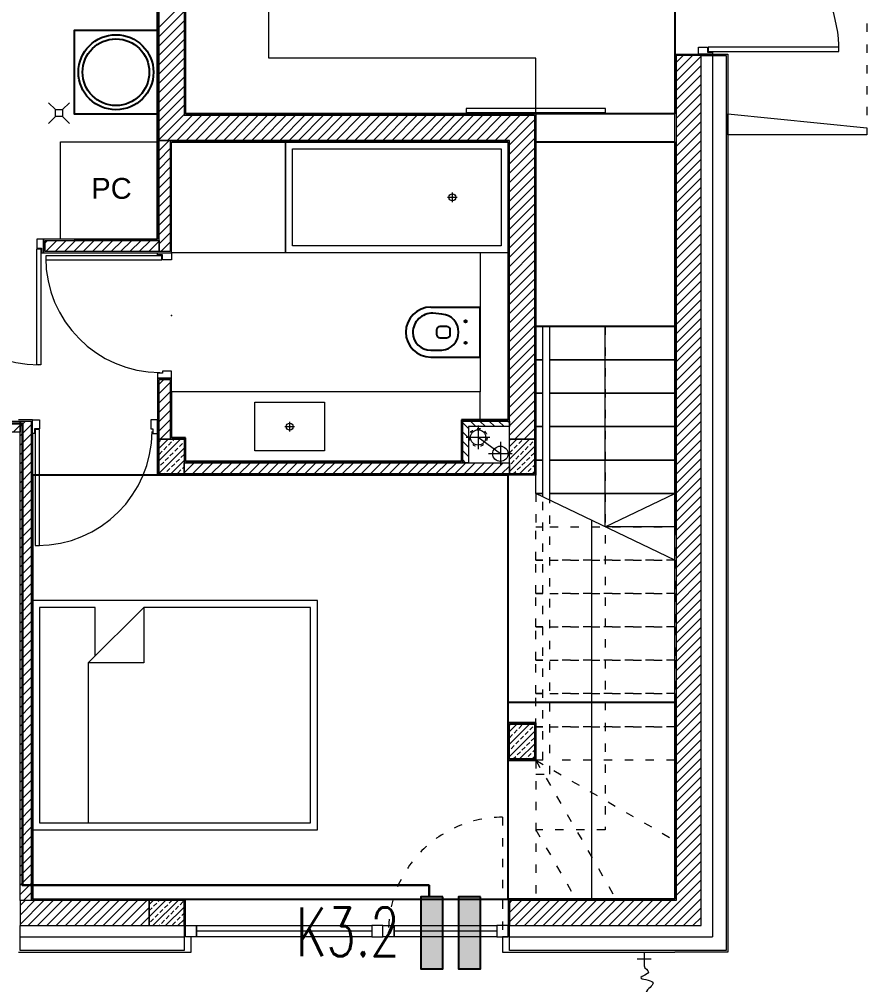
# Model space of a CAD drawing. Header units: millimetres. Extents: x 1780 to 154263, y -7240 to 17216.
# Drawn here: x 95190 to 95800, y 3496 to 4191 of the extents above; entities that cross this region are included whole.
import ezdxf

# ---------------------------------------------------------------- set-up
doc = ezdxf.new("R2010")
doc.units = ezdxf.units.MM
doc.linetypes.add('ACAD_ISO03W100', pattern=[30, 12, -18])
for name, color, linetype, lineweight in [('2d_SX_aranżacja drukowana', 200, 'Continuous', 5), ('2d_SX_aranżacja niedrukowana', 191, 'Continuous', 5), ('2d_SX_gruba przekroje', 90, 'Continuous', 20), ('2d_SX_instalacje', 200, 'Continuous', 9), ('2d_SX_instalacje szkic - kanalizacja sanitarna', 44, 'Continuous', 5), ('2d_SX_instalacje szkic - woda', 140, 'Continuous', 5), ('2d_SX_oznaczenia', 40, 'Continuous', 0), ('2d_SX_przebicia', 96, 'Continuous', 13), ('2d_SX_stolarka drzwiowa', 211, 'Continuous', 5), ('2d_SX_stolarka okienna', 5, 'Continuous', 5), ('2d_SX_stolarka okznaczenia', 251, 'Continuous', 5), ('2d_SX_szraf', 251, 'Continuous', 0), ('2d_SX_warstwy', 181, 'Continuous', 9), ('2d_SX_widok', 10, 'Continuous', 9)]:
    doc.layers.add(name, color=color, linetype=linetype, lineweight=lineweight)
doc.layers.add('2d_SX_powierzchnia', color=251, linetype='Continuous', plot=False)
doc.layers.add('2d_SX_rewizja 18 września', color=210, linetype='Continuous')
doc.layers.add('60 instalacje elektryka', color=10, linetype='Continuous')
doc.styles.add('OPIS', font='simplex.shx', dxfattribs={"width": 0.7, "height": 4})
doc.linetypes.add('ZIGZAG', pattern='A,0.00254,-5.08,[131,ltypeshp.shx,S=5.08,R=0,X=-5.08,Y=0],-10.16,[131,ltypeshp.shx,S=5.08,R=180,X=5.08,Y=0],-5.08', length=20.32254)

# ---------------------------------------------------------------- blocks, each defined once
blk = doc.blocks.new('pdkld a1a2 k')
at = {"color": 8}
for q in [(100367.06, -12456.37), (100367.06, -12516.37)]:
    blk.add_line((100367.06, -12516.37), q, dxfattribs=at)
at = {"color": 8, "ltscale": 5}
for p, q in [((100563.56, -12655.37), (100599.06, -12655.37)), ((100571.56, -12660.37), (100564.98, -12659.81)), ((100599.06, -12691.37), (100599.06, -12655.37)), ((100587.61, -12665.62), (100589.51, -12665.62)), ((100588.56, -12666.57), (100588.56, -12664.67)), ((100567.56, -12671.87), (100567.56, -12674.87)), ((100575.06, -12669.37), (100570.06, -12669.37)), ((100577.56, -12674.87), (100577.56, -12671.87)), ((100570.06, -12677.37), (100575.06, -12677.37)), ((100587.61, -12681.12), (100589.51, -12681.12)), ((100588.56, -12682.07), (100588.56, -12680.17)), ((100563.56, -12686.37), (100571.56, -12686.37)), ((100563.56, -12691.37), (100599.06, -12691.37))]:
    blk.add_line(p, q, dxfattribs=at)
at = {"color": 8}
blk.add_lwpolyline([(100367.06, -12516.37), (100367.06, -12456.37), (100307.06, -12456.37), (100307.06, -12516.37), (100367.06, -12516.37)], close=True, dxfattribs=at)
for radius in [27, 24]:
    blk.add_circle((100337.06, -12486.37), radius, dxfattribs=at)
at = {"color": 8, "ltscale": 5}
for centre in [(100588.56, -12665.62), (100588.56, -12681.12)]:
    blk.add_circle(centre, 0.75, dxfattribs=at)
for centre, radius, start, end in [((100563.56, -12673.37), 18, 90, 180), ((100564.56, -12673.8), 14, 88.2643, 179.10237), ((100570.52, -12673.37), 13.04, 274.58122, 85.41878), ((100563.56, -12673.37), 18, 180, 270), ((100563.56, -12673.37), 13, 180.93152, 270), ((100570.06, -12671.87), 2.5, 90, 180), ((100570.06, -12674.87), 2.5, 180, 270), ((100575.06, -12671.87), 2.5, 0, 90), ((100575.06, -12674.87), 2.5, 270, 0)]:
    blk.add_arc(centre, radius, start, end, dxfattribs=at)
at = {"layer": '2d_SX_aranżacja drukowana', "color": 8, "ltscale": 5}
for p, q in [((100297.06, -12606.37), (100297.06, -12536.37)), ((100297.06, -12536.37), (100367.06, -12536.37)), ((100437.06, -12758.87), (100437.06, -12723.87)), ((100437.06, -12723.87), (100487.06, -12723.87)), ((100487.06, -12723.87), (100487.06, -12758.87)), ((100462.06, -12744.87), (100462.06, -12737.87)), ((100458.56, -12741.37), (100465.56, -12741.37)), ((100487.06, -12758.87), (100437.06, -12758.87))]:
    blk.add_line(p, q, dxfattribs=at)
at = {"layer": '2d_SX_aranżacja drukowana', "color": 8}
for p, q in [((100377.06, -12536.37), (100459.06, -12536.37)), ((100377.06, -12616.37), (100377.06, -12536.37)), ((100459.06, -12536.37), (100459.06, -12616.37)), ((100459.06, -12616.37), (100459.06, -12536.37)), ((100459.06, -12536.37), (100619.06, -12536.37)), ((100619.06, -12536.37), (100619.06, -12616.37)), ((100464.06, -12611.37), (100464.06, -12541.37)), ((100464.06, -12541.37), (100614.06, -12541.37)), ((100614.06, -12541.37), (100614.06, -12611.37)), ((100575.56, -12576.37), (100582.56, -12576.37)), ((100579.06, -12579.87), (100579.06, -12572.87)), ((100614.06, -12611.37), (100464.06, -12611.37)), ((100459.06, -12616.37), (100377.06, -12616.37)), ((100619.06, -12616.37), (100459.06, -12616.37)), ((100599.06, -12616.37), (100599.06, -12616.37)), ((100599.06, -12616.37), (100599.06, -12616.37)), ((100599.06, -12616.37), (100599.06, -12616.37)), ((100599.06, -12616.37), (100599.06, -12716.37)), ((100599.06, -12716.37), (100377.06, -12716.37)), ((100377.06, -12716.37), (100377.06, -12749.37)), ((100599.06, -12736.37), (100599.06, -12716.37)), ((100387.06, -12766.37), (100585.56, -12766.37))]:
    blk.add_line(p, q, dxfattribs=at)
blk.add_circle((100579.06, -12576.37), 2.5, dxfattribs=at)
at = {"layer": '2d_SX_aranżacja drukowana', "color": 8, "ltscale": 5}
blk.add_circle((100462.06, -12741.37), 2.5, dxfattribs=at)
at = {"layer": '2d_SX_aranżacja niedrukowana', "color": 8}
for p, q in [((100387.06, -12373.37), (100387.06, -12516.37)), ((100447.06, -12476.37), (100447.06, -12373.37)), ((100367.06, -12606.37), (100367.06, -12456.37)), ((100367.06, -12606.37), (100367.06, -12456.37)), ((100639.06, -12476.37), (100447.06, -12476.37)), ((100639.06, -12516.37), (100639.06, -12476.37)), ((100307.06, -12606.37), (100367.06, -12606.37)), ((100307.06, -12606.37), (100367.06, -12606.37)), ((100679.06, -12808.57), (100679.06, -13081.37)), ((100739.06, -13081.37), (100739.06, -12837.37)), ((100482.06, -12866.37), (100277.06, -12866.37)), ((100277.06, -12866.37), (100277.06, -13031.37)), ((100482.06, -13031.37), (100482.06, -12866.37)), ((100322.06, -12871.37), (100282.06, -12871.37)), ((100282.06, -12871.37), (100282.06, -13026.37)), ((100357.06, -12871.37), (100317.06, -12911.37)), ((100322.06, -12906.37), (100322.06, -12871.37)), ((100357.06, -12871.37), (100357.06, -12911.37)), ((100477.06, -12871.37), (100357.06, -12871.37)), ((100477.06, -13026.37), (100477.06, -12871.37)), ((100357.06, -12911.37), (100317.06, -12911.37)), ((100317.06, -12911.37), (100317.06, -13026.37)), ((100282.06, -13026.37), (100317.06, -13026.37)), ((100317.06, -13026.37), (100477.06, -13026.37)), ((100277.06, -13031.37), (100482.06, -13031.37)), ((100679.06, -13081.37), (100739.06, -13081.37))]:
    blk.add_line(p, q, dxfattribs=at)
at = {"layer": '2d_SX_gruba przekroje', "color": 8}
for p, q in [((100367.06, -12536.37), (100367.06, -12373.37)), ((100387.06, -12373.37), (100387.06, -12516.37)), ((100739.06, -13081.37), (100739.06, -12473.37)), ((100739.06, -12473.37), (100777.06, -12473.37)), ((100777.06, -12473.37), (100777.06, -13119.37)), ((100387.06, -12516.37), (100639.06, -12516.37)), ((100639.06, -12516.37), (100639.06, -12776.37)), ((100367.06, -12536.37), (100367.06, -12606.37)), ((100367.06, -12536.37), (100367.06, -12606.37)), ((100377.06, -12616.37), (100377.06, -12536.37)), ((100619.06, -12536.37), (100377.06, -12536.37)), ((100619.06, -12736.37), (100619.06, -12536.37)), ((100367.06, -12606.37), (100285.06, -12606.37)), ((100285.06, -12606.37), (100285.06, -12616.37)), ((100367.06, -12606.37), (100285.06, -12606.37)), ((100285.06, -12616.37), (100367.06, -12616.37)), ((100367.06, -12616.37), (100377.06, -12616.37)), ((100377.06, -12706.37), (100367.06, -12706.37)), ((100367.06, -12706.37), (100367.06, -12749.37)), ((100377.06, -12749.37), (100377.06, -12706.37)), ((100277.06, -12736.37), (100267.06, -12736.37)), ((100277.06, -13081.37), (100277.06, -12736.37)), ((100585.56, -12766.37), (100585.56, -12736.37)), ((100585.56, -12736.37), (100619.06, -12736.37)), ((100367.06, -12776.37), (100367.06, -12749.37)), ((100377.06, -12749.37), (100387.06, -12749.37)), ((100387.06, -12749.37), (100387.06, -12766.37)), ((100367.06, -12776.37), (100367.06, -12766.37)), ((100387.06, -12766.37), (100585.56, -12766.37)), ((100387.06, -12776.37), (100367.06, -12776.37)), ((100619.06, -12776.37), (100367.06, -12776.37)), ((100639.06, -12776.37), (100619.06, -12776.37)), ((100619.06, -12981.37), (100619.06, -12954.37)), ((100619.06, -12954.37), (100639.06, -12954.37)), ((100639.06, -12954.37), (100639.06, -12981.37)), ((100639.06, -12981.37), (100619.06, -12981.37)), ((100387.06, -13081.37), (100277.06, -13081.37)), ((100387.06, -13108.37), (100387.06, -13081.37)), ((100739.06, -13081.37), (100619.06, -13081.37)), ((100619.06, -13081.37), (100619.06, -13108.37)), ((100739.06, -13081.37), (100739.06, -13081.37)), ((100391.06, -13108.37), (100387.06, -13108.37)), ((100391.06, -13119.37), (100391.06, -13108.37)), ((100619.06, -13108.37), (100615.06, -13108.37)), ((100615.06, -13108.37), (100615.06, -13119.37)), ((100267.06, -13119.37), (100387.06, -13119.37)), ((100387.06, -13119.37), (100391.06, -13119.37)), ((100615.06, -13119.37), (100619.06, -13119.37)), ((100619.06, -13119.37), (100739.06, -13119.37)), ((100777.06, -13119.37), (100739.06, -13119.37))]:
    blk.add_line(p, q, dxfattribs=at)
at = {"layer": '2d_SX_instalacje', "color": 8}
for points in [[(100293.62, -12513.3), (100288.62, -12508.3)], [(100298.62, -12513.3), (100303.62, -12508.3)], [(100293.62, -12518.3), (100288.62, -12523.3)], [(100298.62, -12518.3), (100303.62, -12523.3)]]:
    blk.add_lwpolyline(points, dxfattribs=at)
blk.add_lwpolyline([(100293.62, -12518.3), (100293.62, -12513.3), (100298.62, -12513.3), (100298.62, -12518.3)], close=True, dxfattribs=at)
at = {"layer": '2d_SX_instalacje szkic - kanalizacja sanitarna', "color": 8}
for p, q in [((100597.56, -12740.6), (100597.56, -12757.6)), ((100606.06, -12749.1), (100589.06, -12749.1)), ((100613.56, -12760.87), (100597.56, -12749.1)), ((100613.56, -12752.37), (100613.56, -12769.37)), ((100622.06, -12760.87), (100605.06, -12760.87))]:
    blk.add_line(p, q, dxfattribs=at)
for centre in [(100597.56, -12749.1), (100613.56, -12760.87)]:
    blk.add_circle(centre, 5.5, dxfattribs=at)
at = {"layer": '2d_SX_instalacje szkic - woda', "color": 8}
for p, q in [((100717.06, -13119.37), (100717.06, -13129.37)), ((100712.06, -13124.37), (100722.06, -13124.37))]:
    blk.add_line(p, q, dxfattribs=at)
at = {"layer": '2d_SX_instalacje szkic - woda', "color": 8, "start_tangent": (-0.020138, -0.999797), "end_tangent": (0.22984, -0.973228)}
blk.add_spline([(100717.06, -13129.37), (100720.12, -13133.76), (100714.61, -13137.75), (100723.29, -13141.05), (100718.75, -13147.66), (100719.71, -13159.35)], degree=3, dxfattribs=at)
at = {"layer": '2d_SX_oznaczenia', "color": 8, "ltscale": 0.5}
for p, q in [((100689.06, -12813.37), (100689.06, -12669.37)), ((100739.06, -12837.37), (100639.06, -12789.37)), ((100689.06, -12813.37), (100739.06, -12789.37))]:
    blk.add_line(p, q, dxfattribs=at)
at = {"layer": '2d_SX_oznaczenia', "color": 8, "linetype": 'ACAD_ISO03W100', "ltscale": 0.5}
for p, q in [((100689.06, -12669.37), (100689.06, -13031.37)), ((100689.06, -13031.37), (100639.06, -13031.37)), ((100639.06, -13031.37), (100667.9, -13081.37))]:
    blk.add_line(p, q, dxfattribs=at)
at = {"layer": '2d_SX_powierzchnia', "color": 8}
for p, q in [((100367.06, -12606.37), (100367.06, -12373.37)), ((100367.06, -12606.37), (100367.06, -12373.37)), ((100387.06, -12516.37), (100387.06, -12373.37)), ((100739.06, -12373.37), (100739.06, -12516.37)), ((100639.06, -12516.37), (100387.06, -12516.37)), ((100739.06, -12516.37), (100639.06, -12516.37)), ((100639.06, -12516.37), (100639.06, -12516.37)), ((100377.06, -12536.37), (100619.06, -12536.37)), ((100619.06, -12536.37), (100619.06, -12736.37)), ((100639.06, -12669.37), (100639.06, -12536.37)), ((100639.06, -12536.37), (100739.06, -12536.37)), ((100739.06, -12536.37), (100739.06, -12669.37)), ((100739.06, -12669.37), (100639.06, -12669.37)), ((100619.06, -12736.37), (100585.56, -12736.37)), ((100585.56, -12736.37), (100585.56, -12766.37)), ((100277.06, -12776.37), (100277.06, -12746.37)), ((100367.06, -12746.37), (100367.06, -12776.37)), ((100387.06, -12749.37), (100377.06, -12749.37)), ((100387.06, -12766.37), (100387.06, -12749.37)), ((100585.56, -12766.37), (100387.06, -12766.37)), ((100367.06, -12776.37), (100277.06, -12776.37)), ((100619.06, -12776.37), (100277.06, -12776.37)), ((100277.06, -12776.37), (100277.06, -13081.37)), ((100619.06, -13081.37), (100619.06, -12776.37)), ((100619.06, -12954.37), (100619.06, -12939.56)), ((100619.06, -12939.56), (100639.06, -12939.56)), ((100639.06, -12939.56), (100644.06, -12939.56)), ((100644.06, -12939.56), (100739.06, -12939.56)), ((100739.06, -12939.56), (100739.06, -13081.37)), ((100639.06, -12954.37), (100619.06, -12954.37)), ((100639.06, -12981.37), (100639.06, -12954.37)), ((100619.06, -13081.37), (100619.06, -12981.37)), ((100619.06, -12981.37), (100639.06, -12981.37)), ((100277.06, -13081.37), (100619.06, -13081.37)), ((100739.06, -13081.37), (100619.06, -13081.37))]:
    blk.add_line(p, q, dxfattribs=at)
at = {"layer": '2d_SX_przebicia', "color": 8, "linetype": 'ACAD_ISO03W100', "ltscale": 0.2}
blk.add_circle((100597.56, -12749.1), 6.5, dxfattribs=at)
at = {"layer": '2d_SX_stolarka drzwiowa', "color": 8}
for p, q in [((100756.06, -12473.37), (100756.06, -12468.37)), ((100756.06, -12468.37), (100762.56, -12468.37)), ((100766.06, -12473.37), (100756.06, -12473.37)), ((100762.56, -12468.37), (100762.56, -12471.87)), ((100762.56, -12471.87), (100766.06, -12471.87)), ((100857.07, -12468.37), (100763.06, -12468.37)), ((100763.06, -12468.37), (100763.06, -12471.37)), ((100763.06, -12471.37), (100857.07, -12471.37)), ((100766.06, -12471.87), (100766.06, -12473.37)), ((100857.07, -12471.37), (100857.07, -12468.37)), ((100689.07, -12512.37), (100589.06, -12512.37)), ((100589.06, -12512.37), (100589.06, -12515.37)), ((100589.06, -12515.37), (100689.07, -12515.37)), ((100689.07, -12515.37), (100689.07, -12512.37)), ((100285.06, -12606.37), (100280.06, -12606.37)), ((100280.06, -12606.37), (100280.06, -12612.87)), ((100285.06, -12616.37), (100285.06, -12606.37)), ((100280.06, -12612.87), (100283.56, -12612.87)), ((100280.06, -12696.87), (100280.06, -12613.37)), ((100280.06, -12613.37), (100283.06, -12613.37)), ((100283.06, -12613.37), (100283.06, -12696.87)), ((100283.56, -12612.87), (100283.56, -12616.37)), ((100283.56, -12616.37), (100285.06, -12616.37)), ((100370.06, -12618.37), (100286.56, -12618.37)), ((100286.56, -12618.37), (100286.56, -12621.37)), ((100367.06, -12617.87), (100367.06, -12616.37)), ((100367.06, -12616.37), (100377.06, -12616.37)), ((100370.56, -12617.87), (100367.06, -12617.87)), ((100370.06, -12621.37), (100370.06, -12618.37)), ((100370.56, -12621.37), (100370.56, -12617.87)), ((100377.06, -12616.37), (100377.06, -12621.37)), ((100286.56, -12621.37), (100370.06, -12621.37)), ((100377.06, -12621.37), (100370.56, -12621.37)), ((100283.06, -12696.87), (100280.06, -12696.87)), ((100367.06, -12702.87), (100367.06, -12706.37)), ((100370.56, -12702.87), (100367.06, -12702.87)), ((100377.06, -12701.37), (100370.56, -12701.37)), ((100370.56, -12701.37), (100370.56, -12702.87)), ((100377.06, -12706.37), (100377.06, -12701.37)), ((100367.06, -12706.37), (100377.06, -12706.37)), ((100277.06, -12746.37), (100277.06, -12736.37)), ((100277.06, -12736.37), (100282.06, -12736.37)), ((100282.06, -12736.37), (100282.06, -12742.87)), ((100367.06, -12736.37), (100362.06, -12736.37)), ((100362.06, -12736.37), (100362.06, -12742.87)), ((100367.06, -12746.37), (100367.06, -12736.37)), ((100282.06, -12742.87), (100278.56, -12742.87)), ((100278.56, -12742.87), (100278.56, -12746.37)), ((100279.06, -12743.37), (100279.06, -12826.87)), ((100282.06, -12743.37), (100279.06, -12743.37)), ((100282.06, -12826.87), (100282.06, -12743.37)), ((100362.06, -12742.87), (100363.56, -12742.87)), ((100363.56, -12742.87), (100363.56, -12746.37)), ((100278.56, -12746.37), (100277.06, -12746.37)), ((100363.56, -12746.37), (100367.06, -12746.37)), ((100279.06, -12826.87), (100282.06, -12826.87))]:
    blk.add_line(p, q, dxfattribs=at)
at = {"layer": '2d_SX_stolarka okienna', "color": 8, "linetype": 'ACAD_ISO03W100', "ltscale": 0.5}
blk.add_line((100615.06, -13022.37), (100615.06, -13104.37), dxfattribs=at)
at = {"layer": '2d_SX_stolarka okienna', "color": 8}
for points in [[(100387.06, -13100.37), (100395.06, -13100.37), (100395.06, -13108.37), (100387.06, -13108.37), (100387.06, -13100.37)], [(100521.06, -13100.37), (100521.06, -13108.37), (100395.06, -13108.37), (100395.06, -13100.37)], [(100529.06, -13100.37), (100521.06, -13100.37), (100521.06, -13108.37), (100529.06, -13108.37), (100529.06, -13100.37)], [(100529.06, -13100.37), (100537.06, -13100.37), (100537.06, -13108.37), (100529.06, -13108.37), (100529.06, -13100.37)], [(100611.06, -13100.37), (100611.06, -13108.37), (100537.06, -13108.37), (100537.06, -13100.37)], [(100619.06, -13100.37), (100611.06, -13100.37), (100611.06, -13108.37), (100619.06, -13108.37), (100619.06, -13100.37)]]:
    blk.add_lwpolyline(points, close=True, dxfattribs=at)
for points in [[(100521.06, -13104.37), (100395.06, -13104.37)], [(100611.06, -13104.37), (100537.06, -13104.37)]]:
    blk.add_lwpolyline(points, dxfattribs=at)
at = {"layer": '2d_SX_stolarka okienna', "color": 8, "linetype": 'ACAD_ISO03W100', "ltscale": 0.5}
blk.add_arc((100615.23, -13104.44), 82.07, 90.1168, 179.95145, dxfattribs=at)
at = {"layer": '2d_SX_stolarka okznaczenia', "color": 8}
for centre, radius, start, end in [((100764.21, -12470.23), 92.85, 359.29324, 89.9404), ((100281.49, -12614.45), 82.43, 180.29754, 270.05077), ((100368.99, -12619.95), 82.43, 179.94923, 269.70246), ((100280.63, -12744.45), 82.43, 269.94923, 359.70246)]:
    blk.add_arc(centre, radius, start, end, dxfattribs=at)
blk.add_point((100377.06, -12661.37), dxfattribs=at)
at = {"layer": '2d_SX_szraf', "color": 8, "linetype": 'Continuous'}
for p, q in [((100368.06, -12453.93), (100386.06, -12435.93)), ((100368.06, -12460.66), (100386.06, -12442.66)), ((100368.06, -12467.4), (100386.06, -12449.4)), ((100368.06, -12474.13), (100386.06, -12456.13)), ((100368.06, -12480.87), (100386.06, -12462.87)), ((100368.06, -12487.6), (100386.06, -12469.6)), ((100740.06, -12479.3), (100744.99, -12474.37)), ((100740.06, -12486.04), (100751.72, -12474.37)), ((100368.06, -12494.34), (100386.06, -12476.34)), ((100740.06, -12492.77), (100758.06, -12474.77)), ((100740.06, -12499.51), (100758.06, -12481.51)), ((100368.06, -12501.07), (100386.06, -12483.07)), ((100740.06, -12506.24), (100758.06, -12488.24)), ((100368.06, -12507.81), (100386.06, -12489.81)), ((100740.06, -12512.98), (100758.06, -12494.98)), ((100368.06, -12514.54), (100386.06, -12496.54)), ((100740.06, -12519.71), (100758.06, -12501.71)), ((100368.06, -12521.28), (100386.06, -12503.28)), ((100740.06, -12526.45), (100758.06, -12508.45)), ((100368.06, -12528.01), (100386.06, -12510.01)), ((100740.06, -12533.19), (100758.06, -12515.19)), ((100368.06, -12534.75), (100386.06, -12516.75)), ((100374.17, -12535.37), (100392.17, -12517.37)), ((100380.9, -12535.37), (100398.9, -12517.37)), ((100387.64, -12535.37), (100405.64, -12517.37)), ((100394.38, -12535.37), (100412.38, -12517.37)), ((100401.11, -12535.37), (100419.11, -12517.37)), ((100407.85, -12535.37), (100425.85, -12517.37)), ((100414.58, -12535.37), (100432.58, -12517.37)), ((100421.32, -12535.37), (100439.32, -12517.37)), ((100428.05, -12535.37), (100446.05, -12517.37)), ((100434.79, -12535.37), (100452.79, -12517.37)), ((100441.52, -12535.37), (100459.52, -12517.37)), ((100448.26, -12535.37), (100466.26, -12517.37)), ((100454.99, -12535.37), (100472.99, -12517.37)), ((100461.73, -12535.37), (100479.73, -12517.37)), ((100468.46, -12535.37), (100486.46, -12517.37)), ((100475.2, -12535.37), (100493.2, -12517.37)), ((100481.93, -12535.37), (100499.93, -12517.37)), ((100488.67, -12535.37), (100506.67, -12517.37)), ((100495.4, -12535.37), (100513.4, -12517.37)), ((100502.14, -12535.37), (100520.14, -12517.37)), ((100508.87, -12535.37), (100526.87, -12517.37)), ((100515.61, -12535.37), (100533.61, -12517.37)), ((100522.34, -12535.37), (100540.34, -12517.37)), ((100529.08, -12535.37), (100547.08, -12517.37)), ((100535.81, -12535.37), (100553.81, -12517.37)), ((100542.55, -12535.37), (100560.55, -12517.37)), ((100549.28, -12535.37), (100567.28, -12517.37)), ((100556.02, -12535.37), (100574.02, -12517.37)), ((100562.75, -12535.37), (100580.75, -12517.37)), ((100569.49, -12535.37), (100587.49, -12517.37)), ((100576.23, -12535.37), (100594.23, -12517.37)), ((100582.96, -12535.37), (100600.96, -12517.37)), ((100589.7, -12535.37), (100607.7, -12517.37)), ((100596.43, -12535.37), (100614.43, -12517.37)), ((100603.17, -12535.37), (100621.17, -12517.37)), ((100609.9, -12535.37), (100627.9, -12517.37)), ((100616.64, -12535.37), (100634.64, -12517.37)), ((100620.06, -12538.69), (100638.06, -12520.69)), ((100740.06, -12539.92), (100758.06, -12521.92)), ((100620.06, -12545.42), (100638.06, -12527.42)), ((100740.06, -12546.66), (100758.06, -12528.66)), ((100368.06, -12535.84), (100368.53, -12535.37)), ((100368.06, -12542.58), (100375.26, -12535.37)), ((100620.06, -12552.16), (100638.06, -12534.16)), ((100740.06, -12553.39), (100758.06, -12535.39)), ((100368.06, -12549.31), (100376.06, -12541.31)), ((100620.06, -12558.89), (100638.06, -12540.89)), ((100740.06, -12560.13), (100758.06, -12542.13)), ((100368.06, -12556.05), (100376.06, -12548.05)), ((100620.06, -12565.63), (100638.06, -12547.63)), ((100740.06, -12566.86), (100758.06, -12548.86)), ((100368.06, -12562.78), (100376.06, -12554.78)), ((100620.06, -12572.36), (100638.06, -12554.36)), ((100740.06, -12573.6), (100758.06, -12555.6)), ((100368.06, -12569.52), (100376.06, -12561.52)), ((100620.06, -12579.1), (100638.06, -12561.1)), ((100740.06, -12580.33), (100758.06, -12562.33)), ((100368.06, -12576.25), (100376.06, -12568.25)), ((100620.06, -12585.83), (100638.06, -12567.83)), ((100740.06, -12587.07), (100758.06, -12569.07)), ((100368.06, -12582.99), (100376.06, -12574.99)), ((100620.06, -12592.57), (100638.06, -12574.57)), ((100740.06, -12593.8), (100758.06, -12575.8)), ((100368.06, -12589.72), (100376.06, -12581.72)), ((100620.06, -12599.3), (100638.06, -12581.3)), ((100740.06, -12600.54), (100758.06, -12582.54)), ((100368.06, -12596.46), (100376.06, -12588.46)), ((100620.06, -12606.04), (100638.06, -12588.04)), ((100740.06, -12607.27), (100758.06, -12589.27)), ((100368.06, -12603.19), (100376.06, -12595.19)), ((100620.06, -12612.77), (100638.06, -12594.77)), ((100740.06, -12614.01), (100758.06, -12596.01)), ((100368.06, -12609.93), (100376.06, -12601.93)), ((100620.06, -12619.51), (100638.06, -12601.51)), ((100740.06, -12620.74), (100758.06, -12602.74)), ((100286.06, -12609.11), (100287.79, -12607.37)), ((100286.53, -12615.37), (100294.53, -12607.37)), ((100293.26, -12615.37), (100301.26, -12607.37)), ((100300, -12615.37), (100308, -12607.37)), ((100306.73, -12615.37), (100314.73, -12607.37)), ((100313.47, -12615.37), (100321.47, -12607.37)), ((100320.2, -12615.37), (100328.2, -12607.37)), ((100326.94, -12615.37), (100334.94, -12607.37)), ((100333.67, -12615.37), (100341.67, -12607.37)), ((100340.41, -12615.37), (100348.41, -12607.37)), ((100347.14, -12615.37), (100355.14, -12607.37)), ((100353.88, -12615.37), (100361.88, -12607.37)), ((100360.61, -12615.37), (100368.06, -12607.93)), ((100369.35, -12615.37), (100376.06, -12608.66)), ((100620.06, -12626.24), (100638.06, -12608.24)), ((100740.06, -12627.48), (100758.06, -12609.48)), ((100367.35, -12615.37), (100368.06, -12614.66)), ((100620.06, -12632.98), (100638.06, -12614.98)), ((100740.06, -12634.21), (100758.06, -12616.21)), ((100620.06, -12639.71), (100638.06, -12621.71)), ((100740.06, -12640.95), (100758.06, -12622.95)), ((100620.06, -12646.45), (100638.06, -12628.45)), ((100740.06, -12647.68), (100758.06, -12629.68)), ((100620.06, -12653.19), (100638.06, -12635.19)), ((100740.06, -12654.42), (100758.06, -12636.42)), ((100620.06, -12659.92), (100638.06, -12641.92)), ((100740.06, -12661.15), (100758.06, -12643.15)), ((100620.06, -12666.66), (100638.06, -12648.66)), ((100740.06, -12667.89), (100758.06, -12649.89)), ((100620.06, -12673.39), (100638.06, -12655.39)), ((100620.06, -12680.13), (100638.06, -12662.13)), ((100740.06, -12674.62), (100758.06, -12656.62)), ((100620.06, -12686.86), (100638.06, -12668.86)), ((100740.06, -12681.36), (100758.06, -12663.36)), ((100620.06, -12693.6), (100638.06, -12675.6)), ((100740.06, -12688.09), (100758.06, -12670.09)), ((100620.06, -12700.33), (100638.06, -12682.33)), ((100740.06, -12694.83), (100758.06, -12676.83)), ((100620.06, -12707.07), (100638.06, -12689.07)), ((100740.06, -12701.56), (100758.06, -12683.56)), ((100620.06, -12713.8), (100638.06, -12695.8)), ((100740.06, -12708.3), (100758.06, -12690.3)), ((100620.06, -12720.54), (100638.06, -12702.54)), ((100740.06, -12715.04), (100758.06, -12697.04)), ((100740.06, -12721.77), (100758.06, -12703.77)), ((100368.06, -12710.75), (100371.44, -12707.37)), ((100368.06, -12717.49), (100376.06, -12709.49)), ((100620.06, -12727.27), (100638.06, -12709.27)), ((100740.06, -12728.51), (100758.06, -12710.51)), ((100368.06, -12724.22), (100376.06, -12716.22)), ((100620.06, -12734.01), (100638.06, -12716.01)), ((100740.06, -12735.24), (100758.06, -12717.24)), ((100368.06, -12730.96), (100376.06, -12722.96)), ((100620.06, -12740.74), (100638.06, -12722.74)), ((100740.06, -12741.98), (100758.06, -12723.98)), ((100368.06, -12737.69), (100376.06, -12729.69)), ((100620.06, -12747.48), (100638.06, -12729.48)), ((100740.06, -12748.71), (100758.06, -12730.71)), ((100268.06, -12741.28), (100271.96, -12737.37)), ((100368.06, -12744.43), (100376.06, -12736.43)), ((100592.02, -12737.37), (100596.02, -12741.37)), ((100598.76, -12737.37), (100602.76, -12741.37)), ((100605.49, -12737.37), (100609.49, -12741.37)), ((100612.23, -12737.37), (100616.23, -12741.37)), ((100618.96, -12737.37), (100620.06, -12738.47)), ((100623.9, -12750.37), (100638.06, -12736.21)), ((100740.06, -12755.45), (100758.06, -12737.45)), ((100263.03, -12745.37), (100268.06, -12740.34)), ((100268.06, -12748.01), (100276.06, -12740.01)), ((100368.85, -12750.37), (100376.06, -12743.16)), ((100586.56, -12738.65), (100590.56, -12742.65)), ((100586.56, -12745.38), (100590.56, -12749.38)), ((100630.63, -12750.37), (100638.06, -12742.95)), ((100740.06, -12762.18), (100758.06, -12744.18)), ((100268.06, -12754.75), (100276.06, -12746.75)), ((100368.06, -12756.86), (100374.55, -12750.37)), ((100368.06, -12765.84), (100383.53, -12750.37)), ((100368.06, -12752.37), (100369.21, -12751.22)), ((100374.82, -12754.59), (100377.07, -12752.35)), ((100375.58, -12750.37), (100376.06, -12749.9)), ((100378.19, -12751.22), (100379.04, -12750.37)), ((100386.05, -12752.35), (100386.06, -12752.33)), ((100586.56, -12752.12), (100590.56, -12756.12)), ((100620.06, -12755.76), (100625.44, -12750.37)), ((100620.06, -12764.74), (100634.42, -12750.37)), ((100620.06, -12751.27), (100620.95, -12750.37)), ((100626.84, -12753.47), (100629.08, -12751.22)), ((100634.7, -12754.59), (100636.94, -12752.35)), ((100637.37, -12750.37), (100638.06, -12749.68)), ((100740.06, -12768.92), (100758.06, -12750.92)), ((100268.06, -12761.48), (100276.06, -12753.48)), ((100368.06, -12774.83), (100386.06, -12756.83)), ((100368.09, -12761.33), (100370.33, -12759.08)), ((100371.45, -12757.96), (100373.7, -12755.71)), ((100379.31, -12759.08), (100381.56, -12756.84)), ((100382.68, -12755.71), (100384.92, -12753.47)), ((100586.56, -12758.85), (100590.56, -12762.85)), ((100620.06, -12773.72), (100638.06, -12755.72)), ((100620.1, -12760.2), (100622.35, -12757.96)), ((100623.47, -12756.84), (100625.72, -12754.59)), ((100627.96, -12761.33), (100630.21, -12759.08)), ((100631.33, -12757.96), (100633.57, -12755.71)), ((100740.06, -12775.65), (100758.06, -12757.65)), ((100268.06, -12768.22), (100276.06, -12760.22)), ((100372.58, -12765.82), (100374.82, -12763.57)), ((100375.94, -12762.45), (100378.19, -12760.2)), ((100376.49, -12775.37), (100386.06, -12765.81)), ((100380.43, -12766.94), (100382.68, -12764.69)), ((100383.8, -12763.57), (100386.05, -12761.33)), ((100586.56, -12765.59), (100588.35, -12767.37)), ((100621.23, -12768.06), (100623.47, -12765.82)), ((100624.59, -12764.69), (100626.84, -12762.45)), ((100627.38, -12775.37), (100638.06, -12764.7)), ((100632.45, -12765.82), (100634.7, -12763.57)), ((100635.82, -12762.45), (100638.06, -12760.21)), ((100740.06, -12782.39), (100758.06, -12764.39)), ((100268.06, -12774.95), (100276.06, -12766.95)), ((100368.06, -12770.33), (100368.09, -12770.31)), ((100369.21, -12769.18), (100371.45, -12766.94)), ((100373.7, -12773.68), (100375.94, -12771.43)), ((100377.07, -12770.31), (100379.31, -12768.06)), ((100381.56, -12774.8), (100383.8, -12772.55)), ((100384.92, -12771.43), (100386.06, -12770.3)), ((100386.07, -12767.95), (100386.65, -12767.37)), ((100386.07, -12774.69), (100393.39, -12767.37)), ((100392.12, -12775.37), (100400.12, -12767.37)), ((100398.86, -12775.37), (100406.86, -12767.37)), ((100405.6, -12775.37), (100413.6, -12767.37)), ((100412.33, -12775.37), (100420.33, -12767.37)), ((100419.07, -12775.37), (100427.07, -12767.37)), ((100425.8, -12775.37), (100433.8, -12767.37)), ((100432.54, -12775.37), (100440.54, -12767.37)), ((100439.27, -12775.37), (100447.27, -12767.37)), ((100446.01, -12775.37), (100454.01, -12767.37)), ((100452.74, -12775.37), (100460.74, -12767.37)), ((100459.48, -12775.37), (100467.48, -12767.37)), ((100466.21, -12775.37), (100474.21, -12767.37)), ((100472.95, -12775.37), (100480.95, -12767.37)), ((100479.68, -12775.37), (100487.68, -12767.37)), ((100486.42, -12775.37), (100494.42, -12767.37)), ((100493.15, -12775.37), (100501.15, -12767.37)), ((100499.89, -12775.37), (100507.89, -12767.37)), ((100506.62, -12775.37), (100514.62, -12767.37)), ((100513.36, -12775.37), (100521.36, -12767.37)), ((100520.09, -12775.37), (100528.09, -12767.37)), ((100526.83, -12775.37), (100534.83, -12767.37)), ((100533.56, -12775.37), (100541.56, -12767.37)), ((100540.3, -12775.37), (100548.3, -12767.37)), ((100547.03, -12775.37), (100555.03, -12767.37)), ((100553.77, -12775.37), (100561.77, -12767.37)), ((100560.5, -12775.37), (100568.5, -12767.37)), ((100567.24, -12775.37), (100575.24, -12767.37)), ((100573.97, -12775.37), (100581.97, -12767.37)), ((100580.71, -12775.37), (100588.71, -12767.37)), ((100587.45, -12775.37), (100595.45, -12767.37)), ((100594.18, -12775.37), (100602.18, -12767.37)), ((100600.92, -12775.37), (100608.92, -12767.37)), ((100607.65, -12775.37), (100615.65, -12767.37)), ((100614.39, -12775.37), (100620.06, -12769.7)), ((100620.06, -12769.23), (100620.1, -12769.18)), ((100625.72, -12772.55), (100627.96, -12770.31)), ((100629.08, -12769.18), (100631.33, -12766.94)), ((100633.57, -12773.68), (100635.82, -12771.43)), ((100636.94, -12770.31), (100638.06, -12769.19)), ((100740.06, -12789.12), (100758.06, -12771.12)), ((100268.06, -12781.69), (100276.06, -12773.69)), ((100372, -12775.37), (100372.58, -12774.8)), ((100385.47, -12775.37), (100386.06, -12774.79)), ((100622.89, -12775.37), (100624.59, -12773.68)), ((100631.87, -12775.37), (100632.45, -12774.8)), ((100636.36, -12775.37), (100638.06, -12773.68)), ((100740.06, -12795.86), (100758.06, -12777.86)), ((100268.06, -12788.42), (100276.06, -12780.42)), ((100268.06, -12795.16), (100276.06, -12787.16)), ((100740.06, -12802.59), (100758.06, -12784.59)), ((100268.06, -12801.89), (100276.06, -12793.89)), ((100740.06, -12809.33), (100758.06, -12791.33)), ((100268.06, -12808.63), (100276.06, -12800.63)), ((100740.06, -12816.06), (100758.06, -12798.06)), ((100268.06, -12815.36), (100276.06, -12807.36)), ((100740.06, -12822.8), (100758.06, -12804.8)), ((100268.06, -12822.1), (100276.06, -12814.1)), ((100740.06, -12829.53), (100758.06, -12811.53)), ((100268.06, -12828.84), (100276.06, -12820.84)), ((100740.06, -12836.27), (100758.06, -12818.27)), ((100268.06, -12835.57), (100276.06, -12827.57)), ((100740.06, -12843), (100758.06, -12825)), ((100268.06, -12842.31), (100276.06, -12834.31)), ((100740.06, -12849.74), (100758.06, -12831.74)), ((100268.06, -12849.04), (100276.06, -12841.04)), ((100740.06, -12856.47), (100758.06, -12838.47)), ((100268.06, -12855.78), (100276.06, -12847.78)), ((100740.06, -12863.21), (100758.06, -12845.21)), ((100268.06, -12862.51), (100276.06, -12854.51)), ((100740.06, -12869.94), (100758.06, -12851.94)), ((100268.06, -12869.25), (100276.06, -12861.25)), ((100740.06, -12876.68), (100758.06, -12858.68)), ((100268.06, -12875.98), (100276.06, -12867.98)), ((100740.06, -12883.42), (100758.06, -12865.42)), ((100268.06, -12882.72), (100276.06, -12874.72)), ((100740.06, -12890.15), (100758.06, -12872.15)), ((100268.06, -12889.45), (100276.06, -12881.45)), ((100740.06, -12896.89), (100758.06, -12878.89)), ((100268.06, -12896.19), (100276.06, -12888.19)), ((100740.06, -12903.62), (100758.06, -12885.62)), ((100268.06, -12902.92), (100276.06, -12894.92)), ((100740.06, -12910.36), (100758.06, -12892.36)), ((100268.06, -12909.66), (100276.06, -12901.66)), ((100740.06, -12917.09), (100758.06, -12899.09)), ((100268.06, -12916.39), (100276.06, -12908.39)), ((100740.06, -12923.83), (100758.06, -12905.83)), ((100268.06, -12923.13), (100276.06, -12915.13)), ((100740.06, -12930.56), (100758.06, -12912.56)), ((100268.06, -12929.86), (100276.06, -12921.86)), ((100740.06, -12937.3), (100758.06, -12919.3)), ((100740.06, -12944.03), (100758.06, -12926.03)), ((100268.06, -12936.6), (100276.06, -12928.6)), ((100740.06, -12950.77), (100758.06, -12932.77)), ((100268.06, -12943.33), (100276.06, -12935.33)), ((100740.06, -12957.5), (100758.06, -12939.5)), ((100268.06, -12950.07), (100276.06, -12942.07)), ((100740.06, -12964.24), (100758.06, -12946.24)), ((100268.06, -12956.8), (100276.06, -12948.8)), ((100740.06, -12970.97), (100758.06, -12952.97)), ((100268.06, -12963.54), (100276.06, -12955.54)), ((100620.06, -12960.76), (100625.44, -12955.37)), ((100620.06, -12969.74), (100634.42, -12955.37)), ((100620.06, -12956.27), (100620.95, -12955.37)), ((100620.06, -12978.72), (100638.06, -12960.72)), ((100623.47, -12961.84), (100625.72, -12959.59)), ((100626.84, -12958.47), (100629.08, -12956.22)), ((100631.33, -12962.96), (100633.57, -12960.71)), ((100634.7, -12959.59), (100636.94, -12957.35)), ((100740.06, -12977.71), (100758.06, -12959.71)), ((100268.06, -12970.27), (100276.06, -12962.27)), ((100620.1, -12965.2), (100622.35, -12962.96)), ((100624.59, -12969.69), (100626.84, -12967.45)), ((100627.96, -12966.33), (100630.21, -12964.08)), ((100635.82, -12967.45), (100638.06, -12965.21)), ((100740.06, -12984.44), (100758.06, -12966.44)), ((100268.06, -12977.01), (100276.06, -12969.01)), ((100620.06, -12974.23), (100620.1, -12974.18)), ((100621.23, -12973.06), (100623.47, -12970.82)), ((100627.38, -12980.37), (100638.06, -12969.7)), ((100629.08, -12974.18), (100631.33, -12971.94)), ((100632.45, -12970.82), (100634.7, -12968.57)), ((100636.94, -12975.31), (100638.06, -12974.19)), ((100740.06, -12991.18), (100758.06, -12973.18)), ((100268.06, -12983.74), (100276.06, -12975.74)), ((100622.89, -12980.37), (100624.59, -12978.68)), ((100625.72, -12977.55), (100627.96, -12975.31)), ((100631.87, -12980.37), (100632.45, -12979.8)), ((100633.57, -12978.68), (100635.82, -12976.43)), ((100636.36, -12980.37), (100638.06, -12978.68)), ((100740.06, -12997.91), (100758.06, -12979.91)), ((100268.06, -12990.48), (100276.06, -12982.48)), ((100740.06, -13004.65), (100758.06, -12986.65)), ((100268.06, -12997.22), (100276.06, -12989.22)), ((100740.06, -13011.38), (100758.06, -12993.38)), ((100268.06, -13003.95), (100276.06, -12995.95)), ((100740.06, -13018.12), (100758.06, -13000.12)), ((100268.06, -13010.69), (100276.06, -13002.69)), ((100268.06, -13017.42), (100276.06, -13009.42)), ((100740.06, -13024.85), (100758.06, -13006.85)), ((100268.06, -13024.16), (100276.06, -13016.16)), ((100740.06, -13031.59), (100758.06, -13013.59)), ((100268.06, -13030.89), (100276.06, -13022.89)), ((100740.06, -13038.32), (100758.06, -13020.32)), ((100268.06, -13037.63), (100276.06, -13029.63)), ((100740.06, -13045.06), (100758.06, -13027.06)), ((100268.06, -13044.36), (100276.06, -13036.36)), ((100740.06, -13051.79), (100758.06, -13033.79)), ((100268.06, -13051.1), (100276.06, -13043.1)), ((100740.06, -13058.53), (100758.06, -13040.53)), ((100268.06, -13057.83), (100276.06, -13049.83)), ((100740.06, -13065.27), (100758.06, -13047.27)), ((100268.06, -13064.57), (100276.06, -13056.57)), ((100740.06, -13072), (100758.06, -13054)), ((100268.06, -13071.3), (100276.06, -13063.3)), ((100740.06, -13078.74), (100758.06, -13060.74)), ((100268.06, -13078.04), (100276.06, -13070.04)), ((100725.16, -13100.37), (100758.06, -13067.47)), ((100270.46, -13082.37), (100276.06, -13076.77)), ((100731.89, -13100.37), (100758.06, -13074.21)), ((100268.06, -13086.01), (100271.69, -13082.37)), ((100268.06, -13092.74), (100278.43, -13082.37)), ((100268.06, -13099.48), (100285.16, -13082.37)), ((100273.9, -13100.37), (100291.9, -13082.37)), ((100280.63, -13100.37), (100298.63, -13082.37)), ((100287.37, -13100.37), (100305.37, -13082.37)), ((100294.1, -13100.37), (100312.1, -13082.37)), ((100300.84, -13100.37), (100318.84, -13082.37)), ((100307.57, -13100.37), (100325.57, -13082.37)), ((100314.31, -13100.37), (100332.31, -13082.37)), ((100321.04, -13100.37), (100339.04, -13082.37)), ((100327.78, -13100.37), (100345.78, -13082.37)), ((100334.51, -13100.37), (100352.51, -13082.37)), ((100341.25, -13100.37), (100359.25, -13082.37)), ((100361.06, -13085.06), (100363.74, -13082.37)), ((100361.06, -13094.04), (100372.72, -13082.37)), ((100363.7, -13100.37), (100381.7, -13082.37)), ((100364.17, -13086.44), (100366.41, -13084.19)), ((100367.53, -13083.07), (100368.23, -13082.37)), ((100372.02, -13087.56), (100374.27, -13085.32)), ((100375.39, -13084.19), (100377.21, -13082.37)), ((100383.25, -13085.32), (100385.49, -13083.07)), ((100620.06, -13084.24), (100621.92, -13082.37)), ((100620.06, -13090.97), (100628.66, -13082.37)), ((100620.06, -13097.71), (100635.39, -13082.37)), ((100624.13, -13100.37), (100642.13, -13082.37)), ((100630.86, -13100.37), (100648.86, -13082.37)), ((100637.6, -13100.37), (100655.6, -13082.37)), ((100644.33, -13100.37), (100662.33, -13082.37)), ((100651.07, -13100.37), (100669.07, -13082.37)), ((100657.8, -13100.37), (100675.8, -13082.37)), ((100664.54, -13100.37), (100682.54, -13082.37)), ((100671.27, -13100.37), (100689.27, -13082.37)), ((100678.01, -13100.37), (100696.01, -13082.37)), ((100684.74, -13100.37), (100702.74, -13082.37)), ((100691.48, -13100.37), (100709.48, -13082.37)), ((100698.21, -13100.37), (100716.21, -13082.37)), ((100704.95, -13100.37), (100722.95, -13082.37)), ((100711.69, -13100.37), (100729.69, -13082.37)), ((100718.42, -13100.37), (100736.42, -13082.37)), ((100738.63, -13100.37), (100758.06, -13080.94)), ((100347.98, -13100.37), (100361.06, -13087.3)), ((100361.06, -13089.55), (100363.04, -13087.56)), ((100365.29, -13094.3), (100367.53, -13092.05)), ((100368.66, -13090.93), (100370.9, -13088.68)), ((100372.68, -13100.37), (100386.06, -13087)), ((100376.51, -13092.05), (100378.76, -13089.81)), ((100379.88, -13088.68), (100382.13, -13086.44)), ((100384.37, -13093.17), (100386.06, -13091.49)), ((100745.36, -13100.37), (100758.06, -13087.68)), ((100354.72, -13100.37), (100361.06, -13094.04)), ((100361.92, -13097.66), (100364.17, -13095.42)), ((100369.78, -13098.79), (100372.02, -13096.54)), ((100373.15, -13095.42), (100375.39, -13093.17)), ((100377.64, -13099.91), (100379.88, -13097.66)), ((100381, -13096.54), (100383.25, -13094.3)), ((100381.66, -13100.37), (100386.06, -13095.98)), ((100752.1, -13100.37), (100758.06, -13094.41)), ((100368.19, -13100.37), (100368.66, -13099.91))]:
    blk.add_line(p, q, dxfattribs=at)
at = {"layer": '2d_SX_szraf', "color": 8, "linetype": 'ZIGZAG'}
for p, q in [((100766.06, -12474.37), (100766.06, -13108.37)), ((100268.06, -13108.37), (100386.06, -13108.37)), ((100620.06, -13108.37), (100766.06, -13108.37))]:
    blk.add_line(p, q, dxfattribs=at)
at = {"layer": '2d_SX_warstwy', "color": 8}
for p, q in [((100368.06, -12535.37), (100368.06, -12372.37)), ((100386.06, -12372.37), (100386.06, -12517.37)), ((100758.06, -12474.37), (100740.06, -12474.37)), ((100740.06, -12474.37), (100740.06, -13082.37)), ((100758.06, -12474.37), (100776.06, -12474.37)), ((100758.06, -13100.37), (100758.06, -12474.37)), ((100776.06, -12474.37), (100776.06, -13118.37)), ((100386.06, -12517.37), (100638.06, -12517.37)), ((100638.06, -12517.37), (100638.06, -12750.37)), ((100620.06, -12535.37), (100368.06, -12535.37)), ((100368.06, -12535.37), (100376.06, -12535.37)), ((100368.06, -12615.37), (100368.06, -12535.37)), ((100376.06, -12535.37), (100376.06, -12615.37)), ((100620.06, -12750.37), (100620.06, -12535.37)), ((100286.06, -12615.37), (100286.06, -12607.37)), ((100286.06, -12607.37), (100368.06, -12607.37)), ((100368.06, -12607.37), (100368.06, -12615.37)), ((100368.06, -12615.37), (100286.06, -12615.37)), ((100376.06, -12615.37), (100368.06, -12615.37)), ((100368.06, -12750.37), (100368.06, -12707.37)), ((100368.06, -12707.37), (100376.06, -12707.37)), ((100376.06, -12707.37), (100376.06, -12750.37)), ((100178.06, -12737.37), (100268.06, -12737.37)), ((100268.06, -13082.37), (100268.06, -12737.37)), ((100268.06, -12737.37), (100276.06, -12737.37)), ((100268.06, -12737.37), (100268.06, -12745.37)), ((100276.06, -12737.37), (100276.06, -13082.37)), ((100586.56, -12767.37), (100586.56, -12737.37)), ((100586.56, -12737.37), (100620.06, -12737.37)), ((100620.06, -12737.37), (100620.06, -12741.37)), ((100268.06, -12745.37), (100178.06, -12745.37)), ((100620.06, -12741.37), (100590.56, -12741.37)), ((100590.56, -12741.37), (100590.56, -12767.37)), ((100368.06, -12775.37), (100368.06, -12750.37)), ((100368.06, -12750.37), (100386.06, -12750.37)), ((100376.06, -12750.37), (100368.06, -12750.37)), ((100386.06, -12750.37), (100386.06, -12775.37)), ((100620.06, -12775.37), (100620.06, -12750.37)), ((100620.06, -12750.37), (100638.06, -12750.37)), ((100638.06, -12750.37), (100620.06, -12750.37)), ((100638.06, -12750.37), (100638.06, -12775.37)), ((100386.07, -12775.37), (100386.07, -12767.37)), ((100386.07, -12767.37), (100620.06, -12767.37)), ((100590.56, -12767.37), (100586.56, -12767.37)), ((100620.06, -12767.37), (100620.06, -12775.37)), ((100386.06, -12775.37), (100368.06, -12775.37)), ((100620.06, -12775.37), (100386.07, -12775.37)), ((100638.06, -12775.37), (100620.06, -12775.37)), ((100620.06, -12980.37), (100620.06, -12955.37)), ((100620.06, -12955.37), (100638.06, -12955.37)), ((100638.06, -12955.37), (100638.06, -12980.37)), ((100638.06, -12980.37), (100620.06, -12980.37)), ((100361.06, -13082.37), (100268.06, -13082.37)), ((100268.06, -13082.37), (100268.06, -13100.37)), ((100276.06, -13082.37), (100268.06, -13082.37)), ((100386.06, -13082.37), (100361.06, -13082.37)), ((100361.06, -13082.37), (100361.06, -13100.37)), ((100361.06, -13100.37), (100361.06, -13082.37)), ((100386.06, -13100.37), (100386.06, -13082.37)), ((100620.06, -13082.37), (100620.06, -13100.37)), ((100740.06, -13082.37), (100620.06, -13082.37)), ((100268.06, -13100.37), (100386.06, -13100.37)), ((100268.06, -13118.37), (100268.06, -13100.37)), ((100268.06, -13100.37), (100361.06, -13100.37)), ((100361.06, -13100.37), (100386.06, -13100.37)), ((100386.06, -13100.37), (100386.06, -13118.37)), ((100620.06, -13118.37), (100620.06, -13100.37)), ((100620.06, -13100.37), (100620.06, -13100.37)), ((100620.06, -13100.37), (100758.06, -13100.37)), ((100386.06, -13118.37), (100268.06, -13118.37)), ((100776.06, -13118.37), (100620.06, -13118.37))]:
    blk.add_line(p, q, dxfattribs=at)
at = {"layer": '2d_SX_widok', "color": 8, "linetype": 'ACAD_ISO03W100', "ltscale": 0.5}
for p, q in [((100877.06, -12316.37), (100877.06, -12531.37)), ((100877.06, -12531.37), (100777.06, -12531.37)), ((100619.06, -12776.37), (100619.06, -13081.37)), ((100639.06, -12789.37), (100639.06, -12813.37)), ((100644.06, -12981.37), (100644.06, -12791.77)), ((100649.06, -12991.37), (100649.06, -12794.17)), ((100639.06, -12837.37), (100639.06, -12813.37)), ((100639.06, -12813.37), (100644.06, -12813.37)), ((100649.06, -12813.37), (100739.06, -12813.37)), ((100739.06, -12813.37), (100739.06, -12837.37)), ((100639.06, -12861.37), (100639.06, -12837.37)), ((100639.06, -12837.37), (100644.06, -12837.37)), ((100644.06, -12837.37), (100639.06, -12837.37)), ((100649.06, -12837.37), (100739.06, -12837.37)), ((100739.06, -12837.37), (100649.06, -12837.37)), ((100739.06, -12837.37), (100739.06, -12861.37)), ((100644.06, -12861.37), (100639.06, -12861.37)), ((100639.06, -12885.37), (100639.06, -12861.37)), ((100639.06, -12861.37), (100644.06, -12861.37)), ((100739.06, -12861.37), (100649.06, -12861.37)), ((100649.06, -12861.37), (100739.06, -12861.37)), ((100739.06, -12861.37), (100739.06, -12885.37)), ((100644.06, -12885.37), (100639.06, -12885.37)), ((100639.06, -12909.37), (100639.06, -12885.37)), ((100639.06, -12885.37), (100644.06, -12885.37)), ((100739.06, -12885.37), (100649.06, -12885.37)), ((100649.06, -12885.37), (100739.06, -12885.37)), ((100739.06, -12885.37), (100739.06, -12909.37)), ((100644.06, -12909.37), (100639.06, -12909.37)), ((100639.06, -12933.37), (100639.06, -12909.37)), ((100639.06, -12909.37), (100644.06, -12909.37)), ((100739.06, -12909.37), (100649.06, -12909.37)), ((100649.06, -12909.37), (100739.06, -12909.37)), ((100739.06, -12909.37), (100739.06, -12933.37)), ((100644.06, -12933.37), (100639.06, -12933.37)), ((100639.06, -12957.37), (100639.06, -12933.37)), ((100639.06, -12933.37), (100644.06, -12933.37)), ((100739.06, -12933.37), (100649.06, -12933.37)), ((100649.06, -12933.37), (100739.06, -12933.37)), ((100739.06, -12933.37), (100739.06, -12957.37)), ((100644.06, -12957.37), (100639.06, -12957.37)), ((100639.06, -12981.37), (100639.06, -12957.37)), ((100639.06, -12957.37), (100644.06, -12957.37)), ((100739.06, -12957.37), (100649.06, -12957.37)), ((100649.06, -12957.37), (100739.06, -12957.37)), ((100739.06, -12957.37), (100739.06, -12981.37)), ((100639.06, -12981.37), (100639.06, -12991.37)), ((100639.06, -12981.37), (100696.79, -13081.37)), ((100639.06, -12981.37), (100739.06, -13039.11)), ((100644.06, -12981.37), (100639.06, -12981.37)), ((100639.06, -12981.37), (100639.06, -13081.37)), ((100644.06, -12981.37), (100639.06, -12981.37)), ((100739.06, -12981.37), (100649.06, -12981.37)), ((100739.06, -12981.37), (100649.06, -12981.37)), ((100739.06, -13081.37), (100739.06, -12981.37)), ((100639.06, -12991.37), (100649.06, -12991.37)), ((100639.06, -13081.37), (100739.06, -13081.37))]:
    blk.add_line(p, q, dxfattribs=at)
at = {"layer": '2d_SX_widok', "color": 8}
for p, q in [((100777.06, -12516.37), (100877.06, -12526.37)), ((100777.06, -12531.37), (100777.06, -12516.37)), ((100877.06, -12526.37), (100877.06, -12531.37)), ((100877.06, -12531.37), (100777.06, -12531.37))]:
    blk.add_line(p, q, dxfattribs=at)
at = {"layer": '2d_SX_widok', "color": 8, "ltscale": 0.5}
for p, q in [((100639.06, -12693.37), (100639.06, -12669.37)), ((100639.06, -12669.37), (100739.06, -12669.37)), ((100644.06, -12791.77), (100644.06, -12669.37)), ((100649.06, -12794.17), (100649.06, -12669.37)), ((100739.06, -12669.37), (100739.06, -12693.37)), ((100644.06, -12693.37), (100639.06, -12693.37)), ((100639.06, -12717.37), (100639.06, -12693.37)), ((100639.06, -12693.37), (100644.06, -12693.37)), ((100739.06, -12693.37), (100649.06, -12693.37)), ((100649.06, -12693.37), (100739.06, -12693.37)), ((100739.06, -12693.37), (100739.06, -12717.37)), ((100644.06, -12717.37), (100639.06, -12717.37)), ((100639.06, -12741.37), (100639.06, -12717.37)), ((100639.06, -12717.37), (100644.06, -12717.37)), ((100739.06, -12717.37), (100649.06, -12717.37)), ((100649.06, -12717.37), (100739.06, -12717.37)), ((100739.06, -12717.37), (100739.06, -12741.37)), ((100644.06, -12741.37), (100639.06, -12741.37)), ((100639.06, -12765.37), (100639.06, -12741.37)), ((100639.06, -12741.37), (100644.06, -12741.37)), ((100739.06, -12741.37), (100649.06, -12741.37)), ((100649.06, -12741.37), (100739.06, -12741.37)), ((100739.06, -12741.37), (100739.06, -12765.37)), ((100639.06, -12789.37), (100639.06, -12765.37)), ((100639.06, -12765.37), (100644.06, -12765.37)), ((100644.06, -12765.37), (100639.06, -12765.37)), ((100649.06, -12765.37), (100739.06, -12765.37)), ((100739.06, -12765.37), (100649.06, -12765.37)), ((100739.06, -12765.37), (100739.06, -12789.37)), ((100644.06, -12789.37), (100639.06, -12789.37)), ((100639.06, -12789.37), (100639.06, -12789.37)), ((100639.06, -12789.37), (100639.06, -12789.37)), ((100639.06, -12789.37), (100644.06, -12789.37)), ((100739.06, -12789.37), (100649.06, -12789.37)), ((100649.06, -12789.37), (100739.06, -12789.37)), ((100739.06, -12789.37), (100739.06, -12813.37)), ((100739.06, -12813.37), (100689.06, -12813.37))]:
    blk.add_line(p, q, dxfattribs=at)
at = {"layer": '60 instalacje elektryka', "lineweight": 15, "insert": (100366, -12562.44), "char_height": 15, "width": 46.676, "attachment_point": 3, "style": 'OPIS'}
blk.add_mtext('\\pxql;{\\W1;\\fArial|b0|i0|c238|p34;\\C8;PC}', dxfattribs=at)
blk = doc.blocks.new('kontaktron')
at = {"layer": '60 instalacje elektryka', "transparency": 33554687}
h = blk.add_hatch(color=256, dxfattribs=at)
h.dxf.hatch_style = 1
h.paths.add_polyline_path([(98382.72, -9882.69), (98405.26, -9882.69), (98405.26, -9956.66), (98382.72, -9956.66)])
h = blk.add_hatch(color=256, dxfattribs=at)
h.dxf.hatch_style = 1
h.paths.add_polyline_path([(98421.29, -9882.69), (98443.83, -9882.69), (98443.83, -9956.66), (98421.29, -9956.66)])
at = {"layer": '60 instalacje elektryka'}
for points in [[(98382.72, -9882.69), (98405.26, -9882.69), (98405.26, -9956.66), (98382.72, -9956.66)], [(98421.29, -9882.69), (98443.83, -9882.69), (98443.83, -9956.66), (98421.29, -9956.66)], [(98421.29, -9882.69), (98443.83, -9882.69), (98443.83, -9956.66), (98421.29, -9956.66)]]:
    blk.add_lwpolyline(points, close=True, dxfattribs=at)

msp = doc.modelspace()

# ---------------------------------------------------------------- linework, layer by layer
at = {"layer": '60 instalacje elektryka', "lineweight": 30}
msp.add_lwpolyline([(95485.1, 3559.4), (95485.1, 3567.64), (95192.62, 3567.64), (95192.62, 3899.96), (95108.93, 3899.96), (95108.93, 4304.64), (95227.83, 4304.64)], dxfattribs=at)

# ---------------------------------------------------------------- block references
at = {"layer": '2d_SX_rewizja 18 września'}
msp.add_blockref('pdkld a1a2 k', (-5077.18, 16639), dxfattribs=at)
at = {"layer": '2d_SX_rewizja 18 września', "xscale": -0.7, "yscale": 0.7, "zscale": 0.7}
msp.add_blockref('kontaktron', (164389.96, 10477.28), dxfattribs=at)

# ---------------------------------------------------------------- texts
at = {"layer": '60 instalacje elektryka', "lineweight": 30, "insert": (95467.45, 3551.57), "char_height": 35, "width": 78.1667, "attachment_point": 3, "style": 'OPIS'}
msp.add_mtext('\\pxql;K3.2', dxfattribs=at)

doc.saveas('drawing.dxf')
